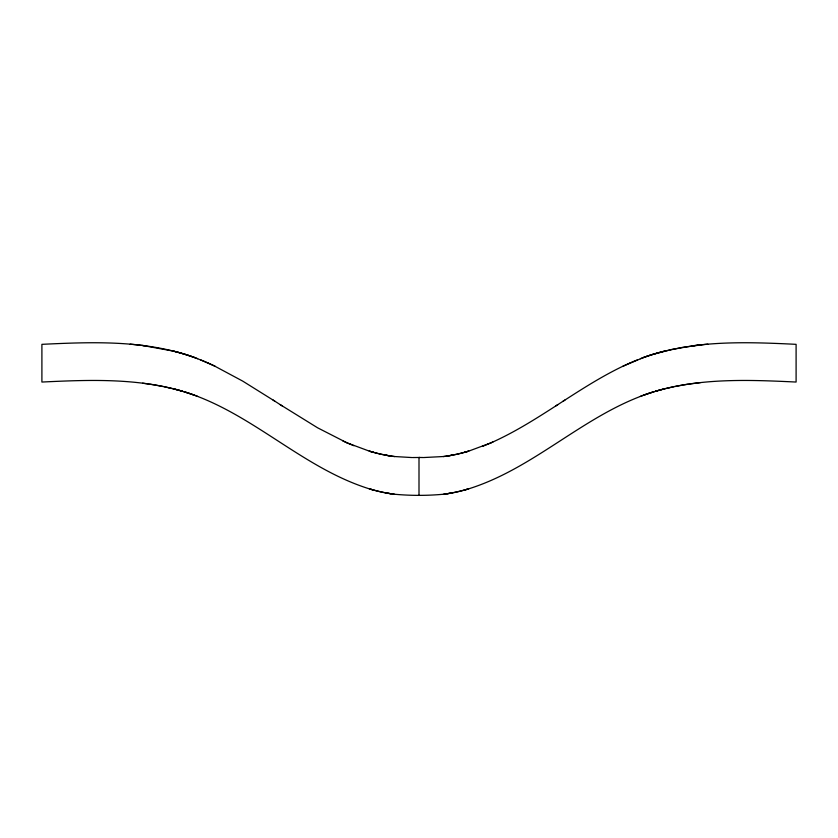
<?xml version="1.0" encoding="UTF-8"?>
<svg xmlns="http://www.w3.org/2000/svg" width="838" height="838" viewBox="0 0 838 838"><rect width="100%" height="100%" fill="white"/><g stroke="black" fill="none" stroke-linecap="round" stroke-linejoin="round"><path stroke-width="1.26" d="M491.089 442.789C538.153 421.881 577.717 387.596 624.216 365.619M555.709 405.98L557.846 404.607M562.968 401.297L564.938 400.04M622.896 366.248L643.312 357.606A200.376 200.376 0 0 1 652.268 354.568L672.076 349.373L694.493 345.581M624.425 365.525L627.18 364.247M627.505 364.101L629.83 363.053M493.006 441.94L488.03 444.109M630.176 362.906L632.847 361.744M490.754 442.935L468.788 451.095A165.652 165.652 0 0 1 464.242 452.405L459.653 453.578A151.123 151.123 0 0 1 451.954 455.212A143.602 143.602 0 0 1 447.293 455.998A139.077 139.077 0 0 1 443.386 456.532L423.724 457.538M633.172 361.607L637.425 359.858M487.695 444.245L484.102 445.722M483.631 445.91L482.342 446.413M654.279 391.66L652.268 392.278A200.376 200.376 0 0 0 643.312 395.316C580.891 418.277 532.549 468.861 468.788 488.805A165.872 165.872 0 0 1 464.242 490.115L459.653 491.288A151.144 151.144 0 0 1 451.954 492.922A143.727 143.727 0 0 1 447.293 493.708A139.014 139.014 0 0 1 443.386 494.242C427.202 495.74 410.798 495.74 394.614 494.242A139.014 139.014 0 0 1 390.707 493.708A143.864 143.864 0 0 1 386.046 492.922A151.144 151.144 0 0 1 378.347 491.288L373.758 490.115A165.599 165.599 0 0 1 369.212 488.805C305.451 468.861 257.109 418.277 194.688 395.316A200.376 200.376 0 0 0 185.732 392.278L183.721 391.66M643.301 357.585A210.087 210.087 0 0 1 664.398 351.164L682.907 347.299L704.601 344.47M694.692 345.56C728.337 341.349 762.329 342.679 796.1 344.334L796.1 382.044C749.162 379.792 700.861 377.917 655.285 391.356A218.289 218.289 0 0 1 662.868 389.251M668.996 387.764L664.398 388.863A209.573 209.573 0 0 0 640.347 396.395M667.457 388.12L673.616 386.758M674.642 386.548L682.907 385.009M683.944 384.831L688.103 384.181M689.14 384.024L700.411 382.62M693.822 345.675L701.657 344.764M704.894 344.449L707.848 344.177M419.786 457.475L412.411 457.548M411.793 457.548L394.614 456.532A139.077 139.077 0 0 1 390.707 455.998A143.738 143.738 0 0 1 386.046 455.212A151.123 151.123 0 0 1 378.347 453.578L373.758 452.405A165.39 165.39 0 0 1 369.212 451.095L347.246 442.935M423.337 457.538L419.367 457.464M130.152 344.177L133.106 344.449M133.399 344.47L143.308 345.56M204.828 361.607L194.688 357.606A200.376 200.376 0 0 0 185.732 354.568C139.328 340.123 89.855 342.04 41.9 344.334L41.9 382.044C88.838 379.792 137.139 377.917 182.715 391.356A218.289 218.289 0 0 0 175.132 389.251M143.508 345.581L144.178 345.665M142.607 345.476L173.602 351.153A210.087 210.087 0 0 1 194.699 357.585M142.607 383.186L148.86 384.024M149.897 384.181L154.056 384.831M155.093 385.009L163.358 386.548M164.384 386.758L173.602 388.863A209.573 209.573 0 0 1 197.653 396.395M169.004 387.764L170.543 388.12M200.544 359.848L215.104 366.248M353.898 445.722L353.102 445.397M351.918 444.915L350.305 444.245M349.97 444.109L344.125 441.553M205.153 361.744L207.824 362.906M346.911 442.789L317.612 427.809L280.112 404.586M208.17 363.053L213.575 365.525M343.852 441.427L342.857 440.966M213.784 365.619L242.748 381.133L274.822 401.172M273.062 400.04L282.291 405.98M419 457.464L419 495.174M451.954 455.212A143.738 143.738 0 0 1 447.293 455.998M464.242 452.405A165.39 165.39 0 0 0 468.788 451.095A151.605 151.605 0 0 1 443.386 456.563M640.347 358.685A209.573 209.573 0 0 1 664.398 351.164M390.707 455.998A143.602 143.602 0 0 1 386.046 455.212M373.758 452.405A165.652 165.652 0 0 1 369.212 451.095A151.605 151.605 0 0 0 394.614 456.563M173.602 351.164A209.573 209.573 0 0 1 197.653 358.685M394.614 494.273A151.605 151.605 0 0 1 369.223 488.774A165.872 165.872 0 0 0 373.758 490.115M443.386 494.273A151.605 151.605 0 0 0 468.777 488.774A165.599 165.599 0 0 1 464.242 490.115M390.707 493.708A143.727 143.727 0 0 1 386.046 492.922M451.954 492.922A143.864 143.864 0 0 1 447.293 493.708M184.234 391.807A203.362 203.362 0 0 1 194.699 395.306M643.301 395.306A203.362 203.362 0 0 1 653.766 391.807"/></g></svg>
